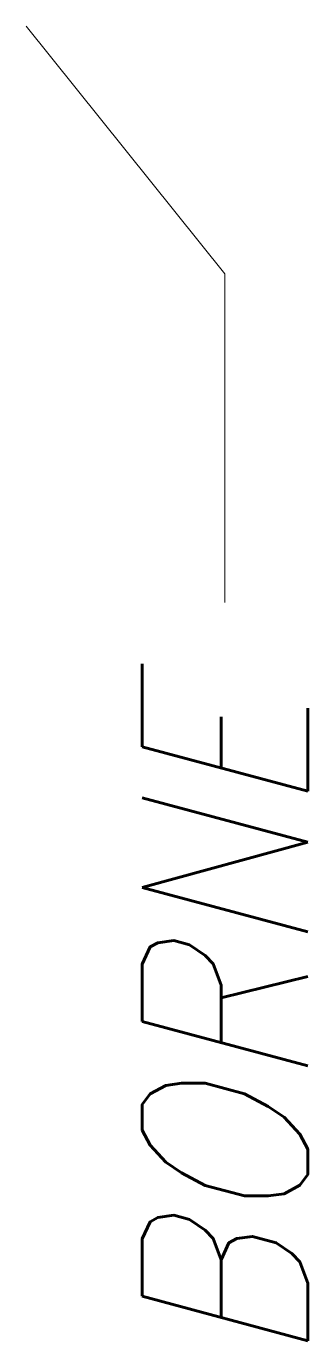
# Model space of a CAD drawing. Extents: x 98.18 to 99.88, y 218.81 to 226.74.
import ezdxf
from ezdxf.enums import TextEntityAlignment as Align

# ---------------------------------------------------------------- set-up
doc = ezdxf.new("R2010")
doc.units = 0
doc.header["$MEASUREMENT"] = 0
doc.layers.get('0').update_dxf_attribs({"linetype": 'CONTINUOUS'})
doc.styles.add('ROMANS', font='romans')

msp = doc.modelspace()

# ---------------------------------------------------------------- linework, layer by layer
at = {"color": 2, "lineweight": 9}
msp.add_lwpolyline([(98.1811, 226.7426), (99.3811, 225.2483), (99.3811, 223.2646)], dxfattribs=at)

# ---------------------------------------------------------------- texts
at = {"color": 1, "lineweight": -3, "style": 'ROMANS', "oblique": 15, "width": 0.9}
msp.add_attdef('BORNE', text='', height=1, rotation=90, dxfattribs=at).set_placement((99.3811, 222.7042), align=Align.MIDDLE_RIGHT)

doc.saveas('drawing.dxf')
